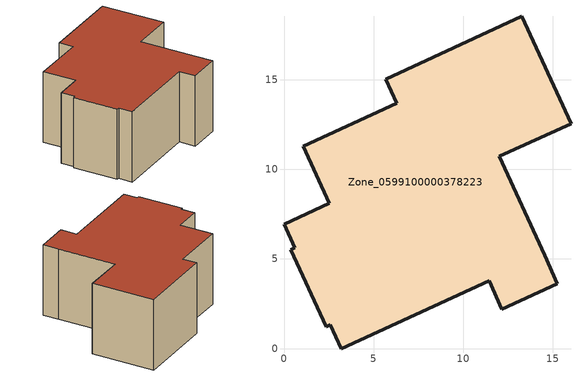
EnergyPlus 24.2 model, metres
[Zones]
Zone_0599100000378223
 floor ground (C_G): 2.54,8.12 1.08,11.3 6.3,13.69 5.67,15.04 13.28,18.54 16.03,12.56 12.03,10.72 14.57,5.2 15.25,3.62 12.16,2.2 11.47,3.78 3.19,0 2.59,1.32 2.36,1.22 0.39,5.51 0.6,5.61 0,6.95 z0
 wall outside (C_F): 0.39,5.51 2.36,1.22 2.59,1.32 3.19,0 11.47,3.78 12.16,2.2 15.25,3.62 14.57,5.2 12.03,10.72 16.03,12.56 13.28,18.54 5.67,15.04 6.3,13.69 1.08,11.3 2.54,8.12 0,6.95 0.6,5.61 0.39,5.51 z0:7.52
 roof outside (C_R): 1.08,11.3 2.54,8.12 0,6.95 0.6,5.61 0.39,5.51 2.36,1.22 2.59,1.32 3.19,0 11.47,3.78 12.16,2.2 15.25,3.62 14.57,5.2 12.03,10.72 16.03,12.56 13.28,18.54 5.67,15.04 6.3,13.69 z7.52
[BUILDING]
Pand.0599100000378223: North Axis=0; Terrain=City; Loads Convergence Tolerance Value=0.04; Temperature Convergence Tolerance Value=0.4; Solar Distribution=FullExterior; Maximum Number of Warmup Days=25; Minimum Number of Warmup Days=1
[Site:Location]
Rotterdam.The.Hague.AP_ZH_NLD Design_Conditions: Latitude=51.96; Longitude=4.45; Time Zone=1; Elevation=-4.5
[SITE:GROUNDTEMPERATURE:BUILDINGSURFACE]
18, 18, 18, 18, 18, 18, 18, 18, 18, 18, 18, 18
[MATERIAL] Thermal Absorptance=0.9; Solar Absorptance=0.7; Visible Absorptance=0.7
Name | Roughness | Thickness | Conductivity | Density | Specific Heat
G.D.1992-2005 | MediumSmooth | 0.15 | 0.06 | 540 | 1210
F.D.1992-2005 | Rough | 0.3 | 0.12 | 1920 | 840
R.D.1992-2005 | MediumRough | 0.2 | 0.08 | 1500 | 1000
[CONSTRUCTION]
C_G: G.D.1992-2005
C_F: F.D.1992-2005
C_R: R.D.1992-2005
[ZONE]
Zone_0599100000378223: Type=1; Multiplier=1; Ceiling Height=Autocalculate; Volume=Autocalculate; Floor Area=autocalculate; Part of Total Floor Area=Yes
[ZONEINFILTRATION:DESIGNFLOWRATE]
Infil_Zone_0599100000378223: Zone or ZoneList or Space or SpaceList=Zone_0599100000378223; Schedule=AlwaysOn; Design Flow Rate Calculation Method=Flow/Area; Flow Rate per Floor Area=0.0021; Constant Term Coefficient=1; Temperature Term Coefficient=0; Velocity Term Coefficient=0; Velocity Squared Term Coefficient=0
[HVACTEMPLATE:ZONE:IDEALLOADSAIRSYSTEM]
Zone_0599100000378223: Maximum Heating Supply Air Temperature=50; Minimum Cooling Supply Air Temperature=13; Maximum Heating Supply Air Humidity Ratio=0.0156; Minimum Cooling Supply Air Humidity Ratio=0.0077; Heating Limit=NoLimit; Cooling Limit=NoLimit; Dehumidification Control Type=ConstantSensibleHeatRatio; Cooling Sensible Heat Ratio=0.7; Dehumidification Setpoint=60; Humidification Control Type=None; Humidification Setpoint=30; Outdoor Air Method=None; Outdoor Air Flow Rate per Person=0.00944; Outdoor Air Flow Rate per Zone Floor Area=0; Outdoor Air Flow Rate per Zone=0; Demand Controlled Ventilation Type=None; Outdoor Air Economizer Type=NoEconomizer; Heat Recovery Type=None; Sensible Heat Recovery Effectiveness=0.7; Latent Heat Recovery Effectiveness=0.65
[ZONECONTROL:THERMOSTAT]
ThermostatControl_Zone_0599100000378223: Zone or ZoneList=Zone_0599100000378223; Control Type Schedule=DualSetpointControlType; Control 1=Thermostat_Zone_0599100000378223; Temperature Difference Between Cutout And Setpoint=0
[THERMOSTATSETPOINT:DUALSETPOINT]
Thermostat_Zone_0599100000378223: Heating Setpoint Temperature Schedule=HeatingSetpoint_Zone_0599100000378223; Cooling Setpoint Temperature Schedule=CoolingSetpoint_Zone_0599100000378223
[SCHEDULE:COMPACT]
HeatingSetpoint_Zone_0599100000378223: Through: 12/31, For: AllDays, Until: 24:00, 21
CoolingSetpoint_Zone_0599100000378223: Through: 12/31, For: AllDays, Until: 24:00, 24
DualSetpointControlType: Through: 12/31, For: AllDays, Until: 24:00, 4
AlwaysOn: Through: 12/31, For: AllDays, Until: 24:00, 1
